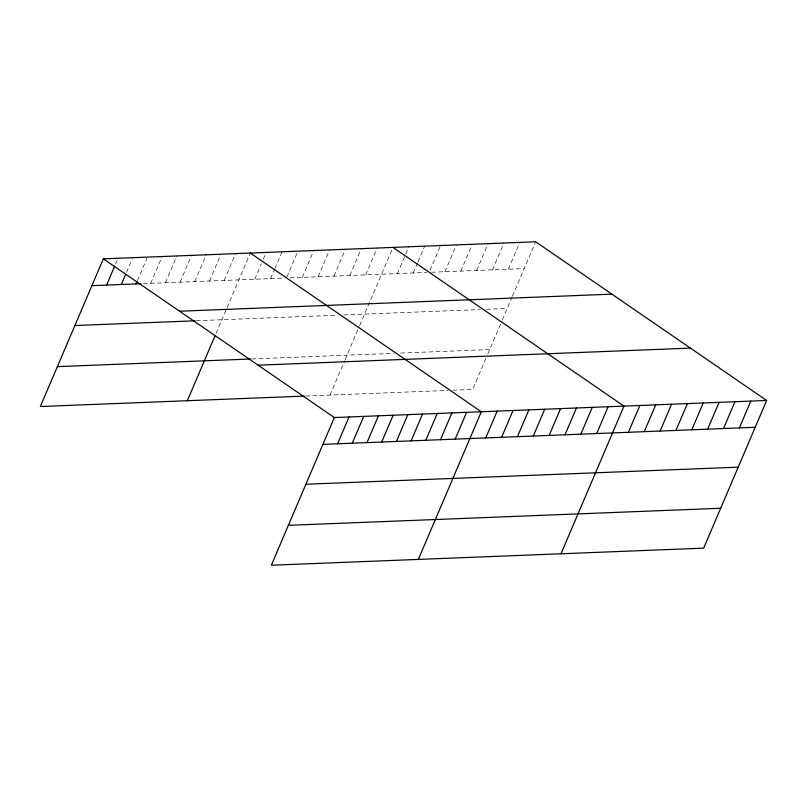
<?xml version="1.0" encoding="UTF-8"?>
<svg xmlns="http://www.w3.org/2000/svg" width="807" height="807" viewBox="0 0 807 807"><rect width="100%" height="100%" fill="white"/><g stroke="black" fill="none" stroke-linecap="round" stroke-linejoin="round"><path stroke-width="0.61" stroke-dasharray="4.04 3.03" d="M115.653 263.859L117.086 260.51M126.538 272.211L132.257 258.815M137.432 280.574L146.955 258.23M150.697 283.338L162.126 256.535M165.395 282.763L176.834 255.95M180.092 282.178L191.531 255.375M194.79 281.593L206.229 254.79M209.497 281.018L220.926 254.215M224.195 280.433L235.624 253.63M216.034 333.432L226.606 308.657M227.08 307.548L250.321 253.055M254.74 279.232L261.407 263.596M263.314 259.128L266.179 252.43M270.597 278.607L274.4 269.669M274.884 268.549L282.026 251.794M286.919 276.862L296.926 253.408M302.302 277.346L313.731 250.543M318.15 276.72L329.579 249.918M333.997 276.095L345.436 249.292M349.855 275.469L361.284 248.667M365.702 274.844L377.141 248.042M330.002 395.077L344.65 360.739M345.124 359.629L359.186 326.664M359.68 325.514L392.989 247.416M397.407 273.593L408.836 246.791M413.255 272.968L417.542 262.911M418.026 261.801L424.694 246.165M430.06 270.103L440.541 245.54M444.96 271.717L456.399 244.914M460.817 271.091L472.246 244.279M476.665 270.456L488.104 243.653M492.522 269.831L503.951 243.028M508.37 269.205L519.799 242.403M485.905 358.419L472.67 389.448L453.161 390.215M487.791 353.991L501.853 321.025M502.337 319.885L511.931 297.39M512.405 296.28L535.656 241.777M143.343 283.63L282.783 278.122M290.106 277.83L426.671 272.433M431.553 272.241L524.217 268.58M196.151 320.752L336.499 315.214M343.812 314.922L480.387 309.525M486.48 309.283L507.21 308.466M251.905 358.954L393.352 353.365M400.665 353.073L489.678 349.562M305.621 396.045L448.278 390.406"/><path stroke-width="1.21" d="M766.65 400.474L334.33 417.552L271.344 565.223L703.664 548.145L766.65 400.474L535.656 241.777L103.336 258.855L40.35 406.526L304.4 396.096M106.605 285.083L114.695 266.098M121.302 284.498L125.589 274.451M136 283.923L136.948 281.683M187.335 400.716L215.065 335.722M337.598 443.779L349.028 416.977M352.296 443.194L363.725 416.392M366.993 442.619L378.422 415.817M381.691 442.034L393.13 415.232M396.388 441.459L407.828 414.657M411.096 440.874L422.525 414.072M425.793 440.289L437.223 413.487M440.491 439.714L451.92 412.912M455.188 439.129L466.617 412.327M418.339 559.412L481.315 411.752L250.321 253.055M485.743 437.929L497.173 411.126M501.591 437.303L513.02 410.501M517.438 436.668L528.878 409.865M533.296 436.042L544.725 409.24M549.143 435.417L560.583 408.614M565.001 434.791L576.43 407.989M580.848 434.166L592.277 407.364M596.696 433.541L608.135 406.738M560.996 553.773L623.982 406.113L392.989 247.416M628.401 432.29L639.84 405.487M644.258 431.664L655.688 404.862M660.106 431.039L671.535 404.236M675.963 430.413L687.393 403.611M691.811 429.788L703.24 402.986M707.658 429.163L719.098 402.35M723.516 428.527L734.945 401.725M739.363 427.902L750.803 401.099M91.907 285.658L140.902 283.721M179.568 311.23L611.888 294.152M74.89 325.544L194.931 320.803M57.358 366.64L250.684 359.004M258.099 365.188L690.419 348.11M322.901 444.354L755.221 427.276M305.883 484.24L738.203 467.162M288.361 525.337L720.681 508.259M103.336 258.855L334.33 417.552"/></g></svg>
